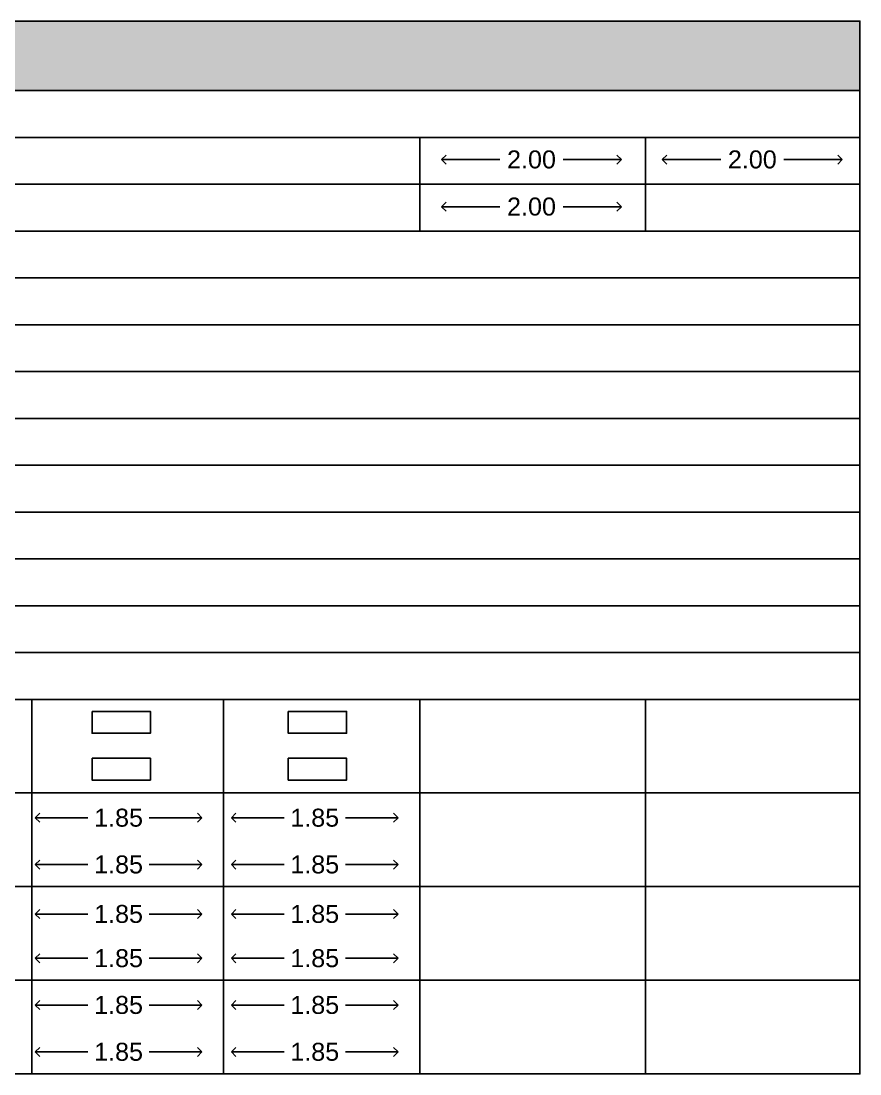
# Model space of a CAD drawing. Header units: millimetres. Extents: x -9481 to -9286, y 28719 to 28853.
# Drawn here: x -9451.56 to -9442.23, y 28731.43 to 28743.14 of the extents above; entities that cross this region are included whole.
import ezdxf

# ---------------------------------------------------------------- set-up
doc = ezdxf.new("R2010")
doc.units = ezdxf.units.MM
doc.header["$PDMODE"] = 34
doc.header["$PDSIZE"] = -15
doc.linetypes.add('CONTINULUS', pattern=[0])
doc.layers.add('BLK_1_FLR_-1_BLDG_FOOTPRINT', color=7, linetype='Continuous', plot=False)
doc.layers.add('BLK_1_FLR_-2_BLDG_FOOTPRINT', color=7, linetype='Continuous', plot=False)
for name, color, linetype in [('BLK_1_FLR_3_GLASS_FACADE_1', 7, 'Continuous'), ('BLK_1_FLR_3_GLASS_FACADE_2', 7, 'Continuous'), ('BLK_1_FLR_4_GLASS_FACADE_1', 7, 'Continuous'), ('BLK_1_FLR_4_GLASS_FACADE_2', 7, 'Continuous'), ('BLK_1_PLANTATION_GREENSTRIP', 7, 'Continuous'), ('HATCH', 7, 'Continuous')]:
    doc.layers.add(name, color=color, linetype=linetype)
doc.layers.add('PLAN', color=7, linetype='Continuous', lineweight=40)
doc.styles.add('Arial', font='arial.ttf', dxfattribs={"height": 0.2})
doc.styles.add('style2', font='arial.ttf', dxfattribs={"height": 0.3})
doc.dimstyles.new('INT DIM', dxfattribs={"dimtxt": 0.3, "dimasz": 0.1, "dimexe": 0.18, "dimexo": 0.0625, "dimgap": 0.09, "dimtad": 0, "dimzin": 0, "dimdsep": 46, "dimtxsty": 'style2', "dimblk": 'OPEN90', "dimcen": 0.09, "dimse1": 1, "dimse2": 1, "dimclrd": 250, "dimclrt": 256, "dimadec": 0, "dimazin": 0, "dimtfac": 1, "dimtofl": 0, "dimtmove": 0, "dimatfit": 3, "dimfxl": 0.18, "dimtolj": 1, "dimtzin": 0, "dimlwd": -1, "dimarcsym": 0})

# ---------------------------------------------------------------- blocks, each defined once
blk = doc.blocks.new('J4')
at = {"layer": 'HATCH', "linetype": 'CONTINULUS', "ltscale": 0.05}
h = blk.add_hatch(color=241, dxfattribs=at)
h.dxf.hatch_style = 1
h.paths.add_polyline_path([(-9435.455, 28796.771), (-9435.455, 28795.998), (-9396.427, 28795.998), (-9396.427, 28796.771)])
blk.add_lwpolyline([(-9435.455, 28796.771), (-9396.427, 28796.771), (-9396.427, 28795.998), (-9435.455, 28795.998), (-9435.455, 28796.771)], close=True)
blk = doc.blocks.new('_Open90')
at = {"layer": 'PLAN', "color": 0, "lineweight": -2}
for p, q in [((0, 0), (-1, 0)), ((-0.5, 0.5), (0, 0)), ((0, 0), (-0.5, -0.5))]:
    blk.add_line(p, q, dxfattribs=at)
blk = doc.blocks.new('*D227')
at = {"layer": 'BLK_1_FLR_-1_BLDG_FOOTPRINT', "color": 250, "transparency": 16777216}
for p, q in [((-9446.783, 28741.596), (-9446.234, 28741.596)), ((-9444.983, 28741.596), (-9445.532, 28741.596))]:
    blk.add_line(p, q, dxfattribs=at)
at = {"layer": 'Defpoints', "color": 0, "transparency": 16777216}
for p in [(-9446.883, 28741.74), (-9444.883, 28741.74), (-9444.883, 28741.596)]:
    blk.add_point(p, dxfattribs=at)
at = {"layer": 'BLK_1_FLR_-1_BLDG_FOOTPRINT', "color": 250, "transparency": 16777216, "xscale": 0.1, "yscale": 0.1, "zscale": 0.1, "rotation": 180}
blk.add_blockref('_Open90', (-9446.883, 28741.596), dxfattribs=at)
at = {"layer": 'BLK_1_FLR_-1_BLDG_FOOTPRINT', "color": 250, "transparency": 16777216, "xscale": 0.1, "yscale": 0.1, "zscale": 0.1}
blk.add_blockref('_Open90', (-9444.883, 28741.596), dxfattribs=at)
at = {"layer": 'BLK_1_FLR_-1_BLDG_FOOTPRINT', "transparency": 16777216, "insert": (-9445.883, 28741.596), "char_height": 0.2, "attachment_point": 5, "style": 'Arial', "bg_fill": 3, "box_fill_scale": 1.1, "bg_fill_color": 256, "bg_fill_true_color": 13158600, "bg_fill_transparency": 0}
blk.add_mtext('\\A1;2.00', dxfattribs=at)
blk = doc.blocks.new('*D228')
at = {"layer": 'BLK_1_FLR_-1_BLDG_FOOTPRINT', "color": 250, "transparency": 16777216}
for p, q in [((-9446.783, 28741.072), (-9446.234, 28741.072)), ((-9444.983, 28741.072), (-9445.532, 28741.072))]:
    blk.add_line(p, q, dxfattribs=at)
at = {"layer": 'Defpoints', "color": 0, "transparency": 16777216}
for p in [(-9446.883, 28741.216), (-9444.883, 28741.216), (-9444.883, 28741.072)]:
    blk.add_point(p, dxfattribs=at)
at = {"layer": 'BLK_1_FLR_-1_BLDG_FOOTPRINT', "color": 250, "transparency": 16777216, "xscale": 0.1, "yscale": 0.1, "zscale": 0.1, "rotation": 180}
blk.add_blockref('_Open90', (-9446.883, 28741.072), dxfattribs=at)
at = {"layer": 'BLK_1_FLR_-1_BLDG_FOOTPRINT', "color": 250, "transparency": 16777216, "xscale": 0.1, "yscale": 0.1, "zscale": 0.1}
blk.add_blockref('_Open90', (-9444.883, 28741.072), dxfattribs=at)
at = {"layer": 'BLK_1_FLR_-1_BLDG_FOOTPRINT', "transparency": 16777216, "insert": (-9445.883, 28741.072), "char_height": 0.2, "attachment_point": 5, "style": 'Arial', "bg_fill": 3, "box_fill_scale": 1.1, "bg_fill_color": 256, "bg_fill_true_color": 13158600, "bg_fill_transparency": 0}
blk.add_mtext('\\A1;2.00', dxfattribs=at)
blk = doc.blocks.new('*D229')
at = {"layer": 'BLK_1_FLR_-2_BLDG_FOOTPRINT', "color": 250, "transparency": 16777216}
for p, q in [((-9444.328, 28741.596), (-9443.778, 28741.596)), ((-9442.527, 28741.596), (-9443.076, 28741.596))]:
    blk.add_line(p, q, dxfattribs=at)
at = {"layer": 'Defpoints', "color": 0, "transparency": 16777216}
for p in [(-9444.428, 28741.74), (-9442.427, 28741.74), (-9442.427, 28741.596)]:
    blk.add_point(p, dxfattribs=at)
at = {"layer": 'BLK_1_FLR_-2_BLDG_FOOTPRINT', "color": 250, "transparency": 16777216, "xscale": 0.1, "yscale": 0.1, "zscale": 0.1, "rotation": 180}
blk.add_blockref('_Open90', (-9444.428, 28741.596), dxfattribs=at)
at = {"layer": 'BLK_1_FLR_-2_BLDG_FOOTPRINT', "color": 250, "transparency": 16777216, "xscale": 0.1, "yscale": 0.1, "zscale": 0.1}
blk.add_blockref('_Open90', (-9442.427, 28741.596), dxfattribs=at)
at = {"layer": 'BLK_1_FLR_-2_BLDG_FOOTPRINT', "transparency": 16777216, "insert": (-9443.427, 28741.596), "char_height": 0.2, "attachment_point": 5, "style": 'Arial', "bg_fill": 3, "box_fill_scale": 1.1, "bg_fill_color": 256, "bg_fill_true_color": 13158600, "bg_fill_transparency": 0}
blk.add_mtext('\\A1;2.00', dxfattribs=at)
blk = doc.blocks.new('*D255')
at = {"layer": 'BLK_1_FLR_3_GLASS_FACADE_1', "color": 250, "ltscale": 0.05, "transparency": 16777216}
for p, q in [((-9451.303, 28734.277), (-9450.817, 28734.277)), ((-9449.649, 28734.277), (-9450.135, 28734.277))]:
    blk.add_line(p, q, dxfattribs=at)
at = {"layer": 'Defpoints', "color": 0, "linetype": 'CONTINULUS', "ltscale": 0.05, "transparency": 16777216}
for p in [(-9451.403, 28734.482), (-9449.549, 28734.482), (-9449.549, 28734.277)]:
    blk.add_point(p, dxfattribs=at)
at = {"layer": 'BLK_1_FLR_3_GLASS_FACADE_1', "color": 250, "linetype": 'CONTINULUS', "ltscale": 0.05, "transparency": 16777216, "xscale": 0.1, "yscale": 0.1, "zscale": 0.1, "rotation": 180}
blk.add_blockref('_Open90', (-9451.403, 28734.277), dxfattribs=at)
at = {"layer": 'BLK_1_FLR_3_GLASS_FACADE_1', "color": 250, "linetype": 'CONTINULUS', "ltscale": 0.05, "transparency": 16777216, "xscale": 0.1, "yscale": 0.1, "zscale": 0.1}
blk.add_blockref('_Open90', (-9449.549, 28734.277), dxfattribs=at)
at = {"layer": 'BLK_1_FLR_3_GLASS_FACADE_1', "linetype": 'CONTINULUS', "ltscale": 0.05, "transparency": 16777216, "insert": (-9450.476, 28734.277), "char_height": 0.2, "attachment_point": 5, "style": 'Arial', "bg_fill": 3, "box_fill_scale": 1.1, "bg_fill_color": 256, "bg_fill_true_color": 13158600, "bg_fill_transparency": 0}
blk.add_mtext('\\A1;1.85', dxfattribs=at)
blk = doc.blocks.new('*D256')
at = {"layer": 'BLK_1_FLR_3_GLASS_FACADE_2', "color": 250, "ltscale": 0.05, "transparency": 16777216}
for p, q in [((-9451.303, 28733.757), (-9450.817, 28733.757)), ((-9449.649, 28733.757), (-9450.135, 28733.757))]:
    blk.add_line(p, q, dxfattribs=at)
at = {"layer": 'Defpoints', "color": 0, "linetype": 'CONTINULUS', "ltscale": 0.05, "transparency": 16777216}
for p in [(-9451.403, 28733.961), (-9449.549, 28733.961), (-9449.549, 28733.757)]:
    blk.add_point(p, dxfattribs=at)
at = {"layer": 'BLK_1_FLR_3_GLASS_FACADE_2', "color": 250, "linetype": 'CONTINULUS', "ltscale": 0.05, "transparency": 16777216, "xscale": 0.1, "yscale": 0.1, "zscale": 0.1, "rotation": 180}
blk.add_blockref('_Open90', (-9451.403, 28733.757), dxfattribs=at)
at = {"layer": 'BLK_1_FLR_3_GLASS_FACADE_2', "color": 250, "linetype": 'CONTINULUS', "ltscale": 0.05, "transparency": 16777216, "xscale": 0.1, "yscale": 0.1, "zscale": 0.1}
blk.add_blockref('_Open90', (-9449.549, 28733.757), dxfattribs=at)
at = {"layer": 'BLK_1_FLR_3_GLASS_FACADE_2', "linetype": 'CONTINULUS', "ltscale": 0.05, "transparency": 16777216, "insert": (-9450.476, 28733.757), "char_height": 0.2, "attachment_point": 5, "style": 'Arial', "bg_fill": 3, "box_fill_scale": 1.1, "bg_fill_color": 256, "bg_fill_true_color": 13158600, "bg_fill_transparency": 0}
blk.add_mtext('\\A1;1.85', dxfattribs=at)
blk = doc.blocks.new('*D257')
at = {"layer": 'BLK_1_FLR_3_GLASS_FACADE_2', "color": 250, "ltscale": 0.05, "transparency": 16777216}
for p, q in [((-9451.303, 28732.715), (-9450.817, 28732.715)), ((-9449.649, 28732.715), (-9450.135, 28732.715))]:
    blk.add_line(p, q, dxfattribs=at)
at = {"layer": 'Defpoints', "color": 0, "linetype": 'CONTINULUS', "ltscale": 0.05, "transparency": 16777216}
for p in [(-9451.403, 28732.92), (-9449.549, 28732.92), (-9449.549, 28732.715)]:
    blk.add_point(p, dxfattribs=at)
at = {"layer": 'BLK_1_FLR_3_GLASS_FACADE_2', "color": 250, "linetype": 'CONTINULUS', "ltscale": 0.05, "transparency": 16777216, "xscale": 0.1, "yscale": 0.1, "zscale": 0.1, "rotation": 180}
blk.add_blockref('_Open90', (-9451.403, 28732.715), dxfattribs=at)
at = {"layer": 'BLK_1_FLR_3_GLASS_FACADE_2', "color": 250, "linetype": 'CONTINULUS', "ltscale": 0.05, "transparency": 16777216, "xscale": 0.1, "yscale": 0.1, "zscale": 0.1}
blk.add_blockref('_Open90', (-9449.549, 28732.715), dxfattribs=at)
at = {"layer": 'BLK_1_FLR_3_GLASS_FACADE_2', "linetype": 'CONTINULUS', "ltscale": 0.05, "transparency": 16777216, "insert": (-9450.476, 28732.715), "char_height": 0.2, "attachment_point": 5, "style": 'Arial', "bg_fill": 3, "box_fill_scale": 1.1, "bg_fill_color": 256, "bg_fill_true_color": 13158600, "bg_fill_transparency": 0}
blk.add_mtext('\\A1;1.85', dxfattribs=at)
blk = doc.blocks.new('*D258')
at = {"layer": 'BLK_1_FLR_3_GLASS_FACADE_1', "color": 250, "ltscale": 0.05, "transparency": 16777216}
for p, q in [((-9451.303, 28732.195), (-9450.817, 28732.195)), ((-9449.649, 28732.195), (-9450.135, 28732.195))]:
    blk.add_line(p, q, dxfattribs=at)
at = {"layer": 'Defpoints', "color": 0, "linetype": 'CONTINULUS', "ltscale": 0.05, "transparency": 16777216}
for p in [(-9451.403, 28732.399), (-9449.549, 28732.399), (-9449.549, 28732.195)]:
    blk.add_point(p, dxfattribs=at)
at = {"layer": 'BLK_1_FLR_3_GLASS_FACADE_1', "color": 250, "linetype": 'CONTINULUS', "ltscale": 0.05, "transparency": 16777216, "xscale": 0.1, "yscale": 0.1, "zscale": 0.1, "rotation": 180}
blk.add_blockref('_Open90', (-9451.403, 28732.195), dxfattribs=at)
at = {"layer": 'BLK_1_FLR_3_GLASS_FACADE_1', "color": 250, "linetype": 'CONTINULUS', "ltscale": 0.05, "transparency": 16777216, "xscale": 0.1, "yscale": 0.1, "zscale": 0.1}
blk.add_blockref('_Open90', (-9449.549, 28732.195), dxfattribs=at)
at = {"layer": 'BLK_1_FLR_3_GLASS_FACADE_1', "linetype": 'CONTINULUS', "ltscale": 0.05, "transparency": 16777216, "insert": (-9450.476, 28732.195), "char_height": 0.2, "attachment_point": 5, "style": 'Arial', "bg_fill": 3, "box_fill_scale": 1.1, "bg_fill_color": 256, "bg_fill_true_color": 13158600, "bg_fill_transparency": 0}
blk.add_mtext('\\A1;1.85', dxfattribs=at)
blk = doc.blocks.new('*D259')
at = {"layer": 'BLK_1_FLR_3_GLASS_FACADE_2', "color": 250, "ltscale": 0.05, "transparency": 16777216}
for p, q in [((-9451.303, 28731.674), (-9450.817, 28731.674)), ((-9449.649, 28731.674), (-9450.135, 28731.674))]:
    blk.add_line(p, q, dxfattribs=at)
at = {"layer": 'Defpoints', "color": 0, "linetype": 'CONTINULUS', "ltscale": 0.05, "transparency": 16777216}
for p in [(-9451.403, 28731.879), (-9449.549, 28731.879), (-9449.549, 28731.674)]:
    blk.add_point(p, dxfattribs=at)
at = {"layer": 'BLK_1_FLR_3_GLASS_FACADE_2', "color": 250, "linetype": 'CONTINULUS', "ltscale": 0.05, "transparency": 16777216, "xscale": 0.1, "yscale": 0.1, "zscale": 0.1, "rotation": 180}
blk.add_blockref('_Open90', (-9451.403, 28731.674), dxfattribs=at)
at = {"layer": 'BLK_1_FLR_3_GLASS_FACADE_2', "color": 250, "linetype": 'CONTINULUS', "ltscale": 0.05, "transparency": 16777216, "xscale": 0.1, "yscale": 0.1, "zscale": 0.1}
blk.add_blockref('_Open90', (-9449.549, 28731.674), dxfattribs=at)
at = {"layer": 'BLK_1_FLR_3_GLASS_FACADE_2', "linetype": 'CONTINULUS', "ltscale": 0.05, "transparency": 16777216, "insert": (-9450.476, 28731.674), "char_height": 0.2, "attachment_point": 5, "style": 'Arial', "bg_fill": 3, "box_fill_scale": 1.1, "bg_fill_color": 256, "bg_fill_true_color": 13158600, "bg_fill_transparency": 0}
blk.add_mtext('\\A1;1.85', dxfattribs=at)
blk = doc.blocks.new('*D260')
at = {"layer": 'BLK_1_FLR_3_GLASS_FACADE_1', "color": 250, "ltscale": 0.05, "transparency": 16777216}
for p, q in [((-9451.303, 28733.207), (-9450.817, 28733.207)), ((-9449.649, 28733.207), (-9450.135, 28733.207))]:
    blk.add_line(p, q, dxfattribs=at)
at = {"layer": 'Defpoints', "color": 0, "linetype": 'CONTINULUS', "ltscale": 0.05, "transparency": 16777216}
for p in [(-9451.403, 28733.412), (-9449.549, 28733.412), (-9449.549, 28733.207)]:
    blk.add_point(p, dxfattribs=at)
at = {"layer": 'BLK_1_FLR_3_GLASS_FACADE_1', "color": 250, "linetype": 'CONTINULUS', "ltscale": 0.05, "transparency": 16777216, "xscale": 0.1, "yscale": 0.1, "zscale": 0.1, "rotation": 180}
blk.add_blockref('_Open90', (-9451.403, 28733.207), dxfattribs=at)
at = {"layer": 'BLK_1_FLR_3_GLASS_FACADE_1', "color": 250, "linetype": 'CONTINULUS', "ltscale": 0.05, "transparency": 16777216, "xscale": 0.1, "yscale": 0.1, "zscale": 0.1}
blk.add_blockref('_Open90', (-9449.549, 28733.207), dxfattribs=at)
at = {"layer": 'BLK_1_FLR_3_GLASS_FACADE_1', "linetype": 'CONTINULUS', "ltscale": 0.05, "transparency": 16777216, "insert": (-9450.476, 28733.207), "char_height": 0.2, "attachment_point": 5, "style": 'Arial', "bg_fill": 3, "box_fill_scale": 1.1, "bg_fill_color": 256, "bg_fill_true_color": 13158600, "bg_fill_transparency": 0}
blk.add_mtext('\\A1;1.85', dxfattribs=at)
blk = doc.blocks.new('*D261')
at = {"layer": 'BLK_1_FLR_4_GLASS_FACADE_1', "color": 250, "ltscale": 0.05, "transparency": 16777216}
for p, q in [((-9449.12, 28734.277), (-9448.635, 28734.277)), ((-9447.467, 28734.277), (-9447.953, 28734.277))]:
    blk.add_line(p, q, dxfattribs=at)
at = {"layer": 'Defpoints', "color": 0, "linetype": 'CONTINULUS', "ltscale": 0.05, "transparency": 16777216}
for p in [(-9449.22, 28734.482), (-9447.367, 28734.482), (-9447.367, 28734.277)]:
    blk.add_point(p, dxfattribs=at)
at = {"layer": 'BLK_1_FLR_4_GLASS_FACADE_1', "color": 250, "linetype": 'CONTINULUS', "ltscale": 0.05, "transparency": 16777216, "xscale": 0.1, "yscale": 0.1, "zscale": 0.1, "rotation": 180}
blk.add_blockref('_Open90', (-9449.22, 28734.277), dxfattribs=at)
at = {"layer": 'BLK_1_FLR_4_GLASS_FACADE_1', "color": 250, "linetype": 'CONTINULUS', "ltscale": 0.05, "transparency": 16777216, "xscale": 0.1, "yscale": 0.1, "zscale": 0.1}
blk.add_blockref('_Open90', (-9447.367, 28734.277), dxfattribs=at)
at = {"layer": 'BLK_1_FLR_4_GLASS_FACADE_1', "linetype": 'CONTINULUS', "ltscale": 0.05, "transparency": 16777216, "insert": (-9448.294, 28734.277), "char_height": 0.2, "attachment_point": 5, "style": 'Arial', "bg_fill": 3, "box_fill_scale": 1.1, "bg_fill_color": 256, "bg_fill_true_color": 13158600, "bg_fill_transparency": 0}
blk.add_mtext('\\A1;1.85', dxfattribs=at)
blk = doc.blocks.new('*D262')
at = {"layer": 'BLK_1_FLR_4_GLASS_FACADE_2', "color": 250, "ltscale": 0.05, "transparency": 16777216}
for p, q in [((-9449.12, 28733.757), (-9448.635, 28733.757)), ((-9447.467, 28733.757), (-9447.953, 28733.757))]:
    blk.add_line(p, q, dxfattribs=at)
at = {"layer": 'Defpoints', "color": 0, "linetype": 'CONTINULUS', "ltscale": 0.05, "transparency": 16777216}
for p in [(-9449.22, 28733.961), (-9447.367, 28733.961), (-9447.367, 28733.757)]:
    blk.add_point(p, dxfattribs=at)
at = {"layer": 'BLK_1_FLR_4_GLASS_FACADE_2', "color": 250, "linetype": 'CONTINULUS', "ltscale": 0.05, "transparency": 16777216, "xscale": 0.1, "yscale": 0.1, "zscale": 0.1, "rotation": 180}
blk.add_blockref('_Open90', (-9449.22, 28733.757), dxfattribs=at)
at = {"layer": 'BLK_1_FLR_4_GLASS_FACADE_2', "color": 250, "linetype": 'CONTINULUS', "ltscale": 0.05, "transparency": 16777216, "xscale": 0.1, "yscale": 0.1, "zscale": 0.1}
blk.add_blockref('_Open90', (-9447.367, 28733.757), dxfattribs=at)
at = {"layer": 'BLK_1_FLR_4_GLASS_FACADE_2', "linetype": 'CONTINULUS', "ltscale": 0.05, "transparency": 16777216, "insert": (-9448.294, 28733.757), "char_height": 0.2, "attachment_point": 5, "style": 'Arial', "bg_fill": 3, "box_fill_scale": 1.1, "bg_fill_color": 256, "bg_fill_true_color": 13158600, "bg_fill_transparency": 0}
blk.add_mtext('\\A1;1.85', dxfattribs=at)
blk = doc.blocks.new('*D263')
at = {"layer": 'BLK_1_FLR_4_GLASS_FACADE_2', "color": 250, "ltscale": 0.05, "transparency": 16777216}
for p, q in [((-9449.12, 28732.715), (-9448.635, 28732.715)), ((-9447.467, 28732.715), (-9447.953, 28732.715))]:
    blk.add_line(p, q, dxfattribs=at)
at = {"layer": 'Defpoints', "color": 0, "linetype": 'CONTINULUS', "ltscale": 0.05, "transparency": 16777216}
for p in [(-9449.22, 28732.92), (-9447.367, 28732.92), (-9447.367, 28732.715)]:
    blk.add_point(p, dxfattribs=at)
at = {"layer": 'BLK_1_FLR_4_GLASS_FACADE_2', "color": 250, "linetype": 'CONTINULUS', "ltscale": 0.05, "transparency": 16777216, "xscale": 0.1, "yscale": 0.1, "zscale": 0.1, "rotation": 180}
blk.add_blockref('_Open90', (-9449.22, 28732.715), dxfattribs=at)
at = {"layer": 'BLK_1_FLR_4_GLASS_FACADE_2', "color": 250, "linetype": 'CONTINULUS', "ltscale": 0.05, "transparency": 16777216, "xscale": 0.1, "yscale": 0.1, "zscale": 0.1}
blk.add_blockref('_Open90', (-9447.367, 28732.715), dxfattribs=at)
at = {"layer": 'BLK_1_FLR_4_GLASS_FACADE_2', "linetype": 'CONTINULUS', "ltscale": 0.05, "transparency": 16777216, "insert": (-9448.294, 28732.715), "char_height": 0.2, "attachment_point": 5, "style": 'Arial', "bg_fill": 3, "box_fill_scale": 1.1, "bg_fill_color": 256, "bg_fill_true_color": 13158600, "bg_fill_transparency": 0}
blk.add_mtext('\\A1;1.85', dxfattribs=at)
blk = doc.blocks.new('*D264')
at = {"layer": 'BLK_1_FLR_4_GLASS_FACADE_1', "color": 250, "ltscale": 0.05, "transparency": 16777216}
for p, q in [((-9449.12, 28732.195), (-9448.635, 28732.195)), ((-9447.467, 28732.195), (-9447.953, 28732.195))]:
    blk.add_line(p, q, dxfattribs=at)
at = {"layer": 'Defpoints', "color": 0, "linetype": 'CONTINULUS', "ltscale": 0.05, "transparency": 16777216}
for p in [(-9449.22, 28732.399), (-9447.367, 28732.399), (-9447.367, 28732.195)]:
    blk.add_point(p, dxfattribs=at)
at = {"layer": 'BLK_1_FLR_4_GLASS_FACADE_1', "color": 250, "linetype": 'CONTINULUS', "ltscale": 0.05, "transparency": 16777216, "xscale": 0.1, "yscale": 0.1, "zscale": 0.1, "rotation": 180}
blk.add_blockref('_Open90', (-9449.22, 28732.195), dxfattribs=at)
at = {"layer": 'BLK_1_FLR_4_GLASS_FACADE_1', "color": 250, "linetype": 'CONTINULUS', "ltscale": 0.05, "transparency": 16777216, "xscale": 0.1, "yscale": 0.1, "zscale": 0.1}
blk.add_blockref('_Open90', (-9447.367, 28732.195), dxfattribs=at)
at = {"layer": 'BLK_1_FLR_4_GLASS_FACADE_1', "linetype": 'CONTINULUS', "ltscale": 0.05, "transparency": 16777216, "insert": (-9448.294, 28732.195), "char_height": 0.2, "attachment_point": 5, "style": 'Arial', "bg_fill": 3, "box_fill_scale": 1.1, "bg_fill_color": 256, "bg_fill_true_color": 13158600, "bg_fill_transparency": 0}
blk.add_mtext('\\A1;1.85', dxfattribs=at)
blk = doc.blocks.new('*D265')
at = {"layer": 'BLK_1_FLR_4_GLASS_FACADE_2', "color": 250, "ltscale": 0.05, "transparency": 16777216}
for p, q in [((-9449.12, 28731.674), (-9448.635, 28731.674)), ((-9447.467, 28731.674), (-9447.953, 28731.674))]:
    blk.add_line(p, q, dxfattribs=at)
at = {"layer": 'Defpoints', "color": 0, "linetype": 'CONTINULUS', "ltscale": 0.05, "transparency": 16777216}
for p in [(-9449.22, 28731.879), (-9447.367, 28731.879), (-9447.367, 28731.674)]:
    blk.add_point(p, dxfattribs=at)
at = {"layer": 'BLK_1_FLR_4_GLASS_FACADE_2', "color": 250, "linetype": 'CONTINULUS', "ltscale": 0.05, "transparency": 16777216, "xscale": 0.1, "yscale": 0.1, "zscale": 0.1, "rotation": 180}
blk.add_blockref('_Open90', (-9449.22, 28731.674), dxfattribs=at)
at = {"layer": 'BLK_1_FLR_4_GLASS_FACADE_2', "color": 250, "linetype": 'CONTINULUS', "ltscale": 0.05, "transparency": 16777216, "xscale": 0.1, "yscale": 0.1, "zscale": 0.1}
blk.add_blockref('_Open90', (-9447.367, 28731.674), dxfattribs=at)
at = {"layer": 'BLK_1_FLR_4_GLASS_FACADE_2', "linetype": 'CONTINULUS', "ltscale": 0.05, "transparency": 16777216, "insert": (-9448.294, 28731.674), "char_height": 0.2, "attachment_point": 5, "style": 'Arial', "bg_fill": 3, "box_fill_scale": 1.1, "bg_fill_color": 256, "bg_fill_true_color": 13158600, "bg_fill_transparency": 0}
blk.add_mtext('\\A1;1.85', dxfattribs=at)
blk = doc.blocks.new('*D266')
at = {"layer": 'BLK_1_FLR_4_GLASS_FACADE_1', "color": 250, "ltscale": 0.05, "transparency": 16777216}
for p, q in [((-9449.12, 28733.207), (-9448.635, 28733.207)), ((-9447.467, 28733.207), (-9447.953, 28733.207))]:
    blk.add_line(p, q, dxfattribs=at)
at = {"layer": 'Defpoints', "color": 0, "linetype": 'CONTINULUS', "ltscale": 0.05, "transparency": 16777216}
for p in [(-9449.22, 28733.412), (-9447.367, 28733.412), (-9447.367, 28733.207)]:
    blk.add_point(p, dxfattribs=at)
at = {"layer": 'BLK_1_FLR_4_GLASS_FACADE_1', "color": 250, "linetype": 'CONTINULUS', "ltscale": 0.05, "transparency": 16777216, "xscale": 0.1, "yscale": 0.1, "zscale": 0.1, "rotation": 180}
blk.add_blockref('_Open90', (-9449.22, 28733.207), dxfattribs=at)
at = {"layer": 'BLK_1_FLR_4_GLASS_FACADE_1', "color": 250, "linetype": 'CONTINULUS', "ltscale": 0.05, "transparency": 16777216, "xscale": 0.1, "yscale": 0.1, "zscale": 0.1}
blk.add_blockref('_Open90', (-9447.367, 28733.207), dxfattribs=at)
at = {"layer": 'BLK_1_FLR_4_GLASS_FACADE_1', "linetype": 'CONTINULUS', "ltscale": 0.05, "transparency": 16777216, "insert": (-9448.294, 28733.207), "char_height": 0.2, "attachment_point": 5, "style": 'Arial', "bg_fill": 3, "box_fill_scale": 1.1, "bg_fill_color": 256, "bg_fill_true_color": 13158600, "bg_fill_transparency": 0}
blk.add_mtext('\\A1;1.85', dxfattribs=at)

msp = doc.modelspace()

# ---------------------------------------------------------------- linework, layer by layer
for p, q in [((-9447.126, 28741.842), (-9447.126, 28741.321)), ((-9444.614, 28741.842), (-9444.614, 28741.321)), ((-9447.126, 28741.321), (-9447.126, 28740.801)), ((-9444.614, 28741.321), (-9444.614, 28740.801)), ((-9442.23, 28740.801), (-9442.23, 28740.28)), ((-9442.23, 28737.677), (-9442.23, 28737.156)), ((-9451.44, 28735.594), (-9451.44, 28731.429)), ((-9449.309, 28735.594), (-9449.309, 28731.429)), ((-9447.126, 28735.594), (-9447.126, 28731.429)), ((-9444.614, 28735.594), (-9444.614, 28731.429)), ((-9442.23, 28735.594), (-9442.23, 28735.074)), ((-9442.23, 28735.074), (-9442.23, 28734.553)), ((-9442.23, 28734.553), (-9442.23, 28734.032)), ((-9442.23, 28734.032), (-9442.23, 28733.512)), ((-9442.23, 28733.512), (-9442.23, 28732.991)), ((-9442.23, 28732.991), (-9442.23, 28732.47)), ((-9442.23, 28732.47), (-9442.23, 28731.95)), ((-9442.23, 28731.95), (-9442.23, 28731.429))]:
    msp.add_line(p, q)
for points in [[(-9481.258, 28742.363), (-9442.23, 28742.363), (-9442.23, 28741.842), (-9481.258, 28741.842), (-9481.258, 28742.363)], [(-9481.258, 28740.801), (-9442.23, 28740.801), (-9442.23, 28740.28), (-9481.258, 28740.28), (-9481.258, 28740.801)], [(-9481.258, 28740.28), (-9442.23, 28740.28), (-9442.23, 28739.759), (-9481.258, 28739.759), (-9481.258, 28740.28)], [(-9481.258, 28737.677), (-9442.23, 28737.677), (-9442.23, 28737.156), (-9481.258, 28737.156), (-9481.258, 28737.677)]]:
    msp.add_lwpolyline(points, close=True)
for points in [[(-9481.258, 28741.321), (-9481.258, 28741.842), (-9442.23, 28741.842), (-9442.23, 28741.321), (-9461.732, 28741.321)], [(-9461.732, 28741.321), (-9442.23, 28741.321), (-9442.23, 28740.801), (-9481.258, 28740.801), (-9481.258, 28741.321), (-9481.258, 28741.321)], [(-9481.258, 28739.239), (-9481.258, 28739.759), (-9442.23, 28739.759), (-9442.23, 28739.239), (-9461.732, 28739.239)], [(-9461.732, 28739.239), (-9442.23, 28739.239), (-9442.23, 28738.718), (-9461.732, 28738.718)], [(-9461.732, 28738.718), (-9442.23, 28738.718), (-9442.23, 28738.197)], [(-9461.732, 28738.718), (-9442.23, 28738.718), (-9442.23, 28738.197)], [(-9442.23, 28738.197), (-9442.23, 28737.677), (-9481.258, 28737.677), (-9481.258, 28738.197), (-9481.258, 28738.197)], [(-9461.732, 28738.197), (-9442.23, 28738.197), (-9442.23, 28737.677)], [(-9481.258, 28736.635), (-9481.258, 28737.156), (-9442.23, 28737.156), (-9442.23, 28736.635), (-9461.732, 28736.635)], [(-9461.732, 28736.635), (-9442.23, 28736.635), (-9442.23, 28736.115), (-9461.732, 28736.115)], [(-9461.732, 28736.115), (-9442.23, 28736.115), (-9442.23, 28735.594), (-9481.258, 28735.594), (-9481.258, 28736.115), (-9481.258, 28736.115)], [(-9481.258, 28735.074), (-9481.258, 28735.594), (-9442.23, 28735.594), (-9442.23, 28735.074)], [(-9442.23, 28735.074), (-9442.23, 28734.553), (-9461.732, 28734.553)], [(-9461.732, 28734.553), (-9442.23, 28734.553), (-9442.23, 28734.032)], [(-9442.23, 28734.032), (-9442.23, 28733.512), (-9461.732, 28733.512)], [(-9461.732, 28733.512), (-9442.23, 28733.512), (-9442.23, 28732.991)], [(-9442.23, 28732.991), (-9442.23, 28732.47), (-9461.732, 28732.47)], [(-9461.732, 28732.47), (-9442.23, 28732.47), (-9442.23, 28731.95)], [(-9442.23, 28731.95), (-9442.23, 28731.429), (-9481.258, 28731.429), (-9481.258, 28731.95)]]:
    msp.add_lwpolyline(points)
at = {"layer": 'BLK_1_FLR_3_GLASS_FACADE_1', "color": 7, "linetype": 'CONTINULUS', "ltscale": 0.05}
msp.add_lwpolyline([(-9450.771, 28735.459), (-9450.122, 28735.459), (-9450.122, 28735.217), (-9450.771, 28735.217)], close=True, dxfattribs=at)
at = {"layer": 'BLK_1_FLR_3_GLASS_FACADE_2', "color": 7, "linetype": 'CONTINULUS', "ltscale": 0.05}
msp.add_lwpolyline([(-9450.771, 28734.939), (-9450.122, 28734.939), (-9450.122, 28734.697), (-9450.771, 28734.697)], close=True, dxfattribs=at)
at = {"layer": 'BLK_1_FLR_4_GLASS_FACADE_1', "color": 7, "linetype": 'CONTINULUS', "ltscale": 0.05}
msp.add_lwpolyline([(-9448.589, 28735.459), (-9447.94, 28735.459), (-9447.94, 28735.217), (-9448.589, 28735.217)], close=True, dxfattribs=at)
at = {"layer": 'BLK_1_FLR_4_GLASS_FACADE_2', "color": 7, "linetype": 'CONTINULUS', "ltscale": 0.05}
msp.add_lwpolyline([(-9448.589, 28734.939), (-9447.94, 28734.939), (-9447.94, 28734.697), (-9448.589, 28734.697)], close=True, dxfattribs=at)

# ---------------------------------------------------------------- block references
at = {"layer": 'BLK_1_PLANTATION_GREENSTRIP', "linetype": 'CONTINULUS'}
msp.add_blockref('J4', (-45.803, -53.635), dxfattribs=at)

# ---------------------------------------------------------------- next in the draw order: dimensions: what is measured, and where the dimension line sits
at = {"layer": 'BLK_1_FLR_-1_BLDG_FOOTPRINT', "color": 1}
dim = msp.add_linear_dim(base=(-9444.883, 28741.596), p1=(-9446.883, 28741.74), p2=(-9444.883, 28741.74), dimstyle='INT DIM', override={"dimtxt": 0.2, "dimtxsty": 'Arial', "dimfxl": 0.125, "dimtfill": 1, "dimtfillclr": 7, "dimarcsym": 1}, dxfattribs=at)
dim.commit()
dim.dimension.update_dxf_attribs({"geometry": '*D227', "text_midpoint": (-9445.883, 28741.596)})
at = {"layer": 'BLK_1_FLR_-1_BLDG_FOOTPRINT', "color": 2}
dim = msp.add_linear_dim(base=(-9444.883, 28741.072), p1=(-9446.883, 28741.216), p2=(-9444.883, 28741.216), dimstyle='INT DIM', override={"dimtxt": 0.2, "dimtxsty": 'Arial', "dimfxl": 0.125, "dimtfill": 1, "dimtfillclr": 7, "dimarcsym": 1}, dxfattribs=at)
dim.commit()
dim.dimension.update_dxf_attribs({"geometry": '*D228', "text_midpoint": (-9445.883, 28741.072)})
at = {"layer": 'BLK_1_FLR_-2_BLDG_FOOTPRINT', "color": 1}
dim = msp.add_linear_dim(base=(-9442.427, 28741.596), p1=(-9444.428, 28741.74), p2=(-9442.427, 28741.74), dimstyle='INT DIM', override={"dimtxt": 0.2, "dimtxsty": 'Arial', "dimfxl": 0.125, "dimtfill": 1, "dimtfillclr": 7, "dimarcsym": 1}, dxfattribs=at)
dim.commit()
dim.dimension.update_dxf_attribs({"geometry": '*D229', "text_midpoint": (-9443.427, 28741.596)})
at = {"layer": 'BLK_1_FLR_3_GLASS_FACADE_1', "color": 1, "linetype": 'CONTINULUS', "ltscale": 0.05}
dim = msp.add_linear_dim(base=(-9449.549, 28734.277), p1=(-9451.403, 28734.482), p2=(-9449.549, 28734.482), dimstyle='INT DIM', override={"dimtxt": 0.2, "dimtxsty": 'Arial', "dimfxl": 0.125, "dimtfill": 1, "dimtfillclr": 7, "dimarcsym": 1}, dxfattribs=at)
dim.commit()
dim.dimension.update_dxf_attribs({"geometry": '*D255', "text_midpoint": (-9450.476, 28734.277)})
at = {"layer": 'BLK_1_FLR_3_GLASS_FACADE_1', "color": 2, "linetype": 'CONTINULUS', "ltscale": 0.05}
dim = msp.add_linear_dim(base=(-9449.549, 28733.207), p1=(-9451.403, 28733.412), p2=(-9449.549, 28733.412), dimstyle='INT DIM', override={"dimtxt": 0.2, "dimtxsty": 'Arial', "dimfxl": 0.125, "dimtfill": 1, "dimtfillclr": 7, "dimarcsym": 1}, dxfattribs=at)
dim.commit()
dim.dimension.update_dxf_attribs({"geometry": '*D260', "text_midpoint": (-9450.476, 28733.207)})
at = {"layer": 'BLK_1_FLR_3_GLASS_FACADE_1', "color": 3, "linetype": 'CONTINULUS', "ltscale": 0.05}
dim = msp.add_linear_dim(base=(-9449.549, 28732.195), p1=(-9451.403, 28732.399), p2=(-9449.549, 28732.399), dimstyle='INT DIM', override={"dimtxt": 0.2, "dimtxsty": 'Arial', "dimfxl": 0.125, "dimtfill": 1, "dimtfillclr": 7, "dimarcsym": 1}, dxfattribs=at)
dim.commit()
dim.dimension.update_dxf_attribs({"geometry": '*D258', "text_midpoint": (-9450.476, 28732.195)})
at = {"layer": 'BLK_1_FLR_3_GLASS_FACADE_2', "color": 1, "linetype": 'CONTINULUS', "ltscale": 0.05}
dim = msp.add_linear_dim(base=(-9449.549, 28733.757), p1=(-9451.403, 28733.961), p2=(-9449.549, 28733.961), dimstyle='INT DIM', override={"dimtxt": 0.2, "dimtxsty": 'Arial', "dimfxl": 0.125, "dimtfill": 1, "dimtfillclr": 7, "dimarcsym": 1}, dxfattribs=at)
dim.commit()
dim.dimension.update_dxf_attribs({"geometry": '*D256', "text_midpoint": (-9450.476, 28733.757)})
at = {"layer": 'BLK_1_FLR_3_GLASS_FACADE_2', "color": 2, "linetype": 'CONTINULUS', "ltscale": 0.05}
dim = msp.add_linear_dim(base=(-9449.549, 28732.715), p1=(-9451.403, 28732.92), p2=(-9449.549, 28732.92), dimstyle='INT DIM', override={"dimtxt": 0.2, "dimtxsty": 'Arial', "dimfxl": 0.125, "dimtfill": 1, "dimtfillclr": 7, "dimarcsym": 1}, dxfattribs=at)
dim.commit()
dim.dimension.update_dxf_attribs({"geometry": '*D257', "text_midpoint": (-9450.476, 28732.715)})
at = {"layer": 'BLK_1_FLR_3_GLASS_FACADE_2', "color": 3, "linetype": 'CONTINULUS', "ltscale": 0.05}
dim = msp.add_linear_dim(base=(-9449.549, 28731.674), p1=(-9451.403, 28731.879), p2=(-9449.549, 28731.879), dimstyle='INT DIM', override={"dimtxt": 0.2, "dimtxsty": 'Arial', "dimfxl": 0.125, "dimtfill": 1, "dimtfillclr": 7, "dimarcsym": 1}, dxfattribs=at)
dim.commit()
dim.dimension.update_dxf_attribs({"geometry": '*D259', "text_midpoint": (-9450.476, 28731.674)})
at = {"layer": 'BLK_1_FLR_4_GLASS_FACADE_1', "color": 1, "linetype": 'CONTINULUS', "ltscale": 0.05}
dim = msp.add_linear_dim(base=(-9447.367, 28734.277), p1=(-9449.22, 28734.482), p2=(-9447.367, 28734.482), dimstyle='INT DIM', override={"dimtxt": 0.2, "dimtxsty": 'Arial', "dimfxl": 0.125, "dimtfill": 1, "dimtfillclr": 7, "dimarcsym": 1}, dxfattribs=at)
dim.commit()
dim.dimension.update_dxf_attribs({"geometry": '*D261', "text_midpoint": (-9448.294, 28734.277)})
at = {"layer": 'BLK_1_FLR_4_GLASS_FACADE_1', "color": 2, "linetype": 'CONTINULUS', "ltscale": 0.05}
dim = msp.add_linear_dim(base=(-9447.367, 28733.207), p1=(-9449.22, 28733.412), p2=(-9447.367, 28733.412), dimstyle='INT DIM', override={"dimtxt": 0.2, "dimtxsty": 'Arial', "dimfxl": 0.125, "dimtfill": 1, "dimtfillclr": 7, "dimarcsym": 1}, dxfattribs=at)
dim.commit()
dim.dimension.update_dxf_attribs({"geometry": '*D266', "text_midpoint": (-9448.294, 28733.207)})
at = {"layer": 'BLK_1_FLR_4_GLASS_FACADE_1', "color": 3, "linetype": 'CONTINULUS', "ltscale": 0.05}
dim = msp.add_linear_dim(base=(-9447.367, 28732.195), p1=(-9449.22, 28732.399), p2=(-9447.367, 28732.399), dimstyle='INT DIM', override={"dimtxt": 0.2, "dimtxsty": 'Arial', "dimfxl": 0.125, "dimtfill": 1, "dimtfillclr": 7, "dimarcsym": 1}, dxfattribs=at)
dim.commit()
dim.dimension.update_dxf_attribs({"geometry": '*D264', "text_midpoint": (-9448.294, 28732.195)})
at = {"layer": 'BLK_1_FLR_4_GLASS_FACADE_2', "color": 1, "linetype": 'CONTINULUS', "ltscale": 0.05}
dim = msp.add_linear_dim(base=(-9447.367, 28733.757), p1=(-9449.22, 28733.961), p2=(-9447.367, 28733.961), dimstyle='INT DIM', override={"dimtxt": 0.2, "dimtxsty": 'Arial', "dimfxl": 0.125, "dimtfill": 1, "dimtfillclr": 7, "dimarcsym": 1}, dxfattribs=at)
dim.commit()
dim.dimension.update_dxf_attribs({"geometry": '*D262', "text_midpoint": (-9448.294, 28733.757)})
at = {"layer": 'BLK_1_FLR_4_GLASS_FACADE_2', "color": 2, "linetype": 'CONTINULUS', "ltscale": 0.05}
dim = msp.add_linear_dim(base=(-9447.367, 28732.715), p1=(-9449.22, 28732.92), p2=(-9447.367, 28732.92), dimstyle='INT DIM', override={"dimtxt": 0.2, "dimtxsty": 'Arial', "dimfxl": 0.125, "dimtfill": 1, "dimtfillclr": 7, "dimarcsym": 1}, dxfattribs=at)
dim.commit()
dim.dimension.update_dxf_attribs({"geometry": '*D263', "text_midpoint": (-9448.294, 28732.715)})
at = {"layer": 'BLK_1_FLR_4_GLASS_FACADE_2', "color": 3, "linetype": 'CONTINULUS', "ltscale": 0.05}
dim = msp.add_linear_dim(base=(-9447.367, 28731.674), p1=(-9449.22, 28731.879), p2=(-9447.367, 28731.879), dimstyle='INT DIM', override={"dimtxt": 0.2, "dimtxsty": 'Arial', "dimfxl": 0.125, "dimtfill": 1, "dimtfillclr": 7, "dimarcsym": 1}, dxfattribs=at)
dim.commit()
dim.dimension.update_dxf_attribs({"geometry": '*D265', "text_midpoint": (-9448.294, 28731.674)})

doc.saveas('drawing.dxf')
